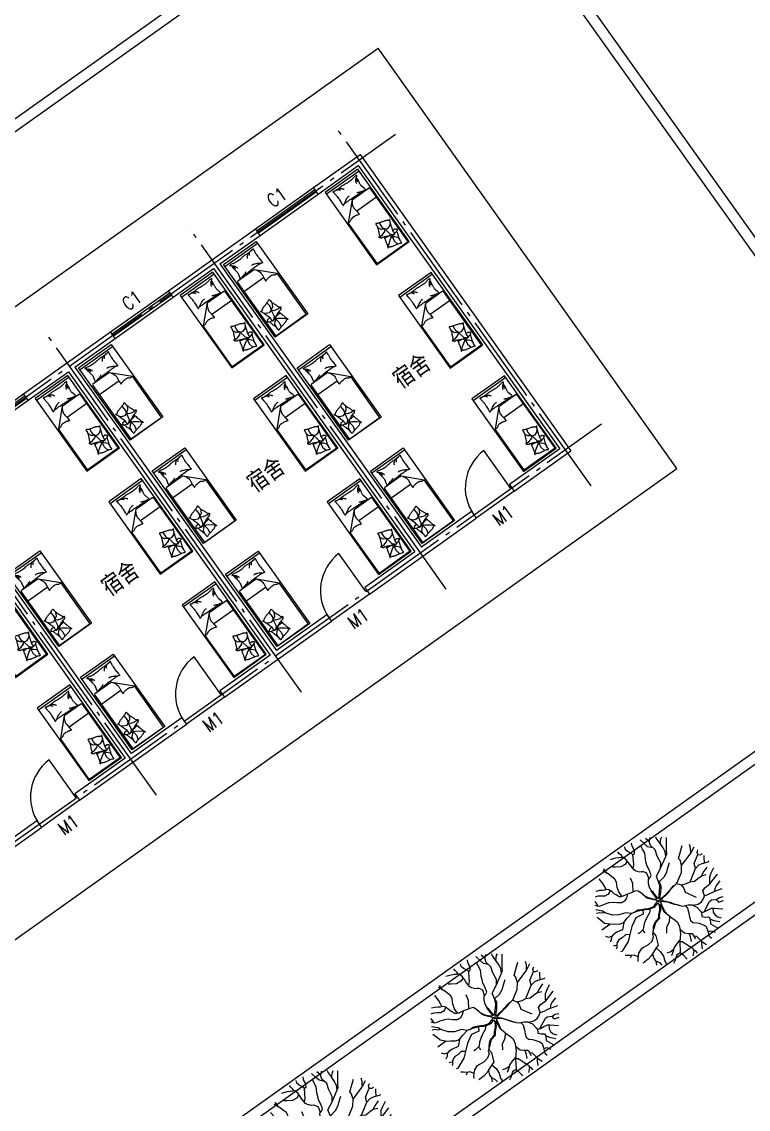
# Model space of a CAD drawing. Extents: x 532522 to 2902776, y -101917278 to 111238625.
# Drawn here: x 2901475.26 to 2901491.6, y 2548743.82 to 2548768.28 of the extents above; entities that cross this region are included whole.
import ezdxf
from ezdxf.enums import TextEntityAlignment as Align

# ---------------------------------------------------------------- set-up
doc = ezdxf.new("R2010")
doc.units = 0
doc.header["$LTSCALE"] = 1000
doc.header["$MEASUREMENT"] = 0
doc.linetypes.add('DOTE', pattern=[2.42, 2, -0.2, 0.02, -0.2])
doc.layers.get('0').update_dxf_attribs({"linetype": 'CONTINUOUS'})
for name, color, linetype in [('1', 7, 'CONTINUOUS'), ('34', 7, 'CONTINUOUS'), ('DOTE', 1, 'DOTE'), ('GROUND', 2, 'CONTINUOUS'), ('WALL', 255, 'CONTINUOUS'), ('WINDOW', 2, 'CONTINUOUS'), ('WINDOW_TEXT', 7, 'CONTINUOUS')]:
    doc.layers.add(name, color=color, linetype=linetype)
doc.styles.add('_HZTCH', font='', dxfattribs={"width": 0.8})
doc.styles.add('_SIMPLEX', font='SIMPLEX.shx', dxfattribs={"width": 0.8})
doc.styles.add('DIM_FONT', font='SIMPLEX.shx', dxfattribs={"width": 0.8})
doc.styles.add('SIMPLEX', font='SIMPLEX.SHX')
doc.styles.get('_HZTCH').set_extended_font_data('SimSun')

# ---------------------------------------------------------------- blocks, each defined once
blk = doc.blocks.new('A$C2C9E3C41')
at = {"color": 8, "linetype": 'Continuous'}
blk.add_circle((1441, 1444), 22.6, dxfattribs=at)
at = {"layer": '34', "color": 95, "linetype": 'Continuous'}
for p, q in [((838, 2634), (757, 2711)), ((968, 2693), (929, 2790)), ((1005, 2615), (968, 2693)), ((1148, 2767), (1129, 2849)), ((1129, 2688), (1148, 2767)), ((1254, 2730), (1213, 2866)), ((1263, 2665), (1254, 2730)), ((1268, 2642), (1356, 2697)), ((1356, 2697), (1362, 2882)), ((1457, 2646), (1531, 2725)), ((1489, 2789), (1477, 2884)), ((1542, 2734), (1489, 2789)), ((1531, 2725), (1619, 2802)), ((1619, 2802), (1635, 2871)), ((1776, 2632), (1798, 2710)), ((1796, 2700), (1854, 2733)), ((1798, 2710), (1812, 2836)), ((1854, 2733), (1940, 2795)), ((2048, 2668), (2076, 2728)), ((2076, 2728), (2085, 2733)), ((663, 2445), (534, 2562)), ((739, 2605), (682, 2667)), ((811, 2560), (739, 2605)), ((811, 2560), (829, 2601)), ((871, 2470), (811, 2560)), ((829, 2601), (838, 2634)), ((923, 2449), (871, 2470)), ((1185, 2449), (923, 2449)), ((1033, 2559), (1005, 2615)), ((1020, 2585), (1093, 2633)), ((1102, 2508), (1033, 2559)), ((1093, 2633), (1129, 2688)), ((1175, 2458), (1102, 2508)), ((1217, 2416), (1175, 2458)), ((1215, 2401), (1300, 2453)), ((1236, 2596), (1268, 2642)), ((1277, 2531), (1236, 2596)), ((1260, 2631), (1263, 2665)), ((1300, 2453), (1277, 2531)), ((1453, 2586), (1457, 2646)), ((1466, 2466), (1453, 2586)), ((1480, 2415), (1466, 2466)), ((1738, 2438), (1813, 2562)), ((1748, 2549), (1776, 2632)), ((1770, 2491), (1748, 2549)), ((1822, 2429), (1914, 2502)), ((2015, 2423), (2025, 2520)), ((2025, 2520), (2029, 2608)), ((2029, 2608), (2076, 2654)), ((2053, 2631), (2048, 2668)), ((2076, 2654), (2179, 2682)), ((2249, 2403), (2260, 2473)), ((2260, 2473), (2293, 2575)), ((2293, 2575), (2298, 2602)), ((570, 2272), (301, 2318)), ((548, 2417), (404, 2442)), ((492, 2224), (428, 2192)), ((552, 2256), (492, 2224)), ((580, 2417), (548, 2417)), ((570, 2272), (552, 2256)), ((701, 2208), (570, 2272)), ((667, 2442), (580, 2417)), ((714, 2403), (663, 2445)), ((781, 2201), (701, 2208)), ((792, 2348), (714, 2403)), ((862, 2288), (781, 2201)), ((861, 2288), (792, 2348)), ((942, 2296), (862, 2288)), ((1012, 2288), (942, 2296)), ((1096, 2250), (1012, 2288)), ((1174, 2152), (1096, 2250)), ((1170, 2254), (1212, 2379)), ((1175, 2139), (1170, 2254)), ((1212, 2379), (1217, 2416)), ((1374, 2157), (1443, 2208)), ((1443, 2208), (1498, 2268)), ((1517, 2332), (1480, 2415)), ((1498, 2268), (1517, 2332)), ((1784, 2359), (1738, 2438)), ((1775, 2375), (1822, 2429)), ((1812, 2281), (1784, 2359)), ((1786, 2148), (1812, 2281)), ((1786, 2148), (1874, 2208)), ((1874, 2208), (2032, 2277)), ((1998, 2262), (2121, 2238)), ((2006, 2326), (2015, 2423)), ((2032, 2277), (2006, 2326)), ((2032, 2277), (2249, 2403)), ((2121, 2238), (2214, 2225)), ((2214, 2225), (2297, 2243)), ((2249, 2403), (2334, 2358)), ((2258, 2234), (2329, 2206)), ((2297, 2243), (2403, 2261)), ((2329, 2206), (2398, 2141)), ((2334, 2358), (2464, 2380)), ((2464, 2380), (2534, 2384)), ((2583, 2182), (2592, 2219)), ((2592, 2219), (2634, 2244)), ((146, 2003), (119, 2015)), ((243, 1902), (146, 2003)), ((335, 2182), (202, 2178)), ((414, 2021), (266, 2040)), ((428, 2192), (335, 2182)), ((492, 2021), (414, 2021)), ((492, 2021), (423, 2100)), ((552, 1989), (492, 2021)), ((677, 1933), (552, 1989)), ((996, 1865), (975, 2137)), ((1216, 2061), (1175, 2139)), ((1295, 1964), (1216, 2061)), ((1263, 2003), (1286, 2079)), ((1286, 2079), (1374, 2157)), ((1309, 1922), (1295, 1964)), ((1654, 1955), (1670, 2025)), ((1670, 2025), (1738, 2115)), ((1738, 2115), (1786, 2148)), ((2407, 1873), (2438, 2001)), ((2438, 2001), (2497, 2105)), ((2497, 2105), (2583, 2182)), ((2638, 1933), (2670, 1997)), ((2666, 2090), (2690, 2165)), ((2670, 1997), (2666, 2090)), ((2670, 2001), (2746, 2058)), ((90, 1771), (46, 1804)), ((100, 1879), (62, 1858)), ((113, 1722), (76, 1684)), ((113, 1722), (90, 1771)), ((205, 1942), (100, 1879)), ((330, 1740), (113, 1722)), ((307, 1851), (243, 1902)), ((416, 1819), (307, 1851)), ((415, 1819), (330, 1740)), ((734, 1854), (415, 1819)), ((733, 1854), (677, 1933)), ((808, 1803), (734, 1854)), ((887, 1717), (808, 1803)), ((911, 1604), (887, 1717)), ((889, 1707), (925, 1783)), ((925, 1783), (996, 1865)), ((1309, 1922), (1330, 1861)), ((1326, 1833), (1320, 1890)), ((1341, 1766), (1326, 1833)), ((1330, 1861), (1350, 1780)), ((1357, 1664), (1341, 1766)), ((1350, 1780), (1365, 1691)), ((1601, 1673), (1626, 1752)), ((1636, 1802), (1608, 1658)), ((1636, 1802), (1654, 1955)), ((1636, 1802), (1751, 1854)), ((1751, 1854), (1893, 1861)), ((1893, 1861), (2002, 1925)), ((2131, 1642), (2172, 1736)), ((2172, 1736), (2333, 1883)), ((2213, 1698), (2324, 1717)), ((2324, 1717), (2430, 1684)), ((2333, 1883), (2407, 1873)), ((2407, 1873), (2562, 1863)), ((2558, 1863), (2638, 1933)), ((2562, 1863), (2614, 1858)), ((2614, 1858), (2713, 1834)), ((2713, 1834), (2845, 1775)), ((58, 1510), (0, 1455)), ((9, 1562), (154, 1567)), ((76, 1684), (19, 1677)), ((146, 1561), (58, 1510)), ((154, 1567), (506, 1510)), ((493, 1506), (411, 1430)), ((506, 1510), (653, 1582)), ((653, 1582), (911, 1604)), ((911, 1604), (1032, 1566)), ((994, 1566), (950, 1592)), ((1057, 1549), (994, 1566)), ((1032, 1566), (1133, 1543)), ((1142, 1528), (1057, 1549)), ((1133, 1543), (1246, 1514)), ((1233, 1505), (1142, 1528)), ((1306, 1478), (1233, 1505)), ((1246, 1514), (1362, 1478)), ((1363, 1458), (1306, 1478)), ((1374, 1576), (1357, 1664)), ((1362, 1478), (1380, 1473)), ((1365, 1691), (1378, 1602)), ((1402, 1496), (1374, 1576)), ((1378, 1602), (1407, 1542)), ((1380, 1473), (1400, 1480)), ((1400, 1480), (1402, 1496)), ((1407, 1542), (1434, 1487)), ((1434, 1487), (1442, 1480)), ((1442, 1480), (1462, 1495)), ((1462, 1495), (1501, 1543)), ((1559, 1593), (1494, 1487)), ((1494, 1487), (1554, 1526)), ((1501, 1543), (1572, 1633)), ((1511, 1478), (1502, 1462)), ((1573, 1522), (1511, 1478)), ((1554, 1526), (1608, 1561)), ((1608, 1658), (1559, 1593)), ((1572, 1633), (1601, 1673)), ((1630, 1554), (1573, 1522)), ((1608, 1561), (1658, 1573)), ((1716, 1574), (1630, 1554)), ((1658, 1573), (1733, 1597)), ((1786, 1615), (1716, 1574)), ((1733, 1597), (1789, 1630)), ((1856, 1600), (1786, 1615)), ((1789, 1630), (1916, 1598)), ((1900, 1585), (1856, 1600)), ((1926, 1587), (1900, 1585)), ((1916, 1598), (2122, 1640)), ((2001, 1594), (1926, 1587)), ((2084, 1632), (2001, 1594)), ((2122, 1640), (2172, 1653)), ((2172, 1653), (2213, 1698)), ((2199, 1435), (2227, 1491)), ((2430, 1684), (2532, 1619)), ((2532, 1619), (2601, 1587)), ((2601, 1587), (2693, 1577)), ((2693, 1577), (2818, 1623)), ((2774, 1607), (2781, 1513)), ((2781, 1513), (2822, 1457)), ((2818, 1623), (2869, 1653)), ((391, 1378), (97, 1315)), ((411, 1430), (391, 1378)), ((718, 1269), (570, 1241)), ((787, 1286), (718, 1269)), ((911, 1286), (787, 1286)), ((1069, 1237), (911, 1286)), ((1069, 1229), (981, 1129)), ((1053, 1211), (1089, 1270)), ((1123, 1290), (1069, 1229)), ((1089, 1270), (1116, 1312)), ((1116, 1312), (1186, 1346)), ((1160, 1312), (1123, 1290)), ((1239, 1345), (1160, 1312)), ((1186, 1346), (1253, 1377)), ((1336, 1381), (1239, 1345)), ((1253, 1377), (1338, 1406)), ((1357, 1241), (1322, 1174)), ((1326, 1206), (1357, 1270)), ((1391, 1401), (1336, 1381)), ((1338, 1406), (1388, 1423)), ((1410, 1359), (1357, 1241)), ((1357, 1270), (1384, 1331)), ((1396, 1445), (1363, 1458)), ((1384, 1331), (1406, 1384)), ((1388, 1423), (1400, 1432)), ((1405, 1397), (1391, 1401)), ((1400, 1432), (1396, 1445)), ((1406, 1384), (1405, 1397)), ((1421, 1369), (1410, 1359)), ((1434, 1362), (1421, 1369)), ((1465, 1287), (1434, 1362)), ((1461, 1405), (1457, 1389)), ((1457, 1389), (1485, 1291)), ((1478, 1411), (1461, 1405)), ((1486, 1206), (1465, 1287)), ((1588, 1391), (1478, 1411)), ((1485, 1291), (1506, 1191)), ((1502, 1462), (1505, 1445)), ((1505, 1445), (1524, 1434)), ((1524, 1434), (1597, 1415)), ((1633, 1367), (1588, 1391)), ((1597, 1415), (1620, 1410)), ((1620, 1410), (1693, 1345)), ((1701, 1304), (1633, 1367)), ((1693, 1345), (1779, 1372)), ((1693, 1345), (1730, 1310)), ((1750, 1234), (1701, 1304)), ((1730, 1310), (1795, 1208)), ((1797, 1170), (1750, 1234)), ((1779, 1372), (1913, 1367)), ((1795, 1208), (1875, 1258)), ((1875, 1258), (2019, 1150)), ((1913, 1367), (2005, 1376)), ((2005, 1376), (2084, 1390)), ((2084, 1390), (2172, 1422)), ((2172, 1422), (2282, 1389)), ((2189, 1417), (2199, 1435)), ((2282, 1389), (2319, 1366)), ((2419, 1205), (2573, 1245)), ((2573, 1245), (2830, 1229)), ((2818, 1463), (2884, 1466)), ((2822, 1457), (2855, 1383)), ((2830, 1229), (2861, 1207)), ((2855, 1383), (2880, 1334)), ((370, 1061), (99, 917)), ((404, 1043), (343, 960)), ((424, 1097), (370, 1061)), ((487, 1102), (404, 1043)), ((487, 1102), (424, 1097)), ((773, 1125), (487, 1102)), ((666, 1070), (570, 932)), ((773, 1125), (666, 1070)), ((981, 1129), (773, 1125)), ((1017, 1009), (939, 926)), ((1068, 1014), (1017, 1009)), ((1128, 1000), (1068, 1014)), ((1110, 1004), (1068, 963)), ((1197, 1041), (1128, 1000)), ((1259, 1089), (1197, 1041)), ((1322, 1174), (1259, 1089)), ((1259, 1089), (1259, 1089)), ((1310, 1158), (1326, 1206)), ((1472, 989), (1466, 917)), ((1487, 1063), (1472, 989)), ((1485, 1050), (1493, 1132)), ((1493, 1132), (1486, 1206)), ((1510, 1149), (1487, 1063)), ((1506, 1191), (1510, 1149)), ((1795, 1208), (1886, 1106)), ((1844, 1111), (1797, 1170)), ((1937, 1060), (1844, 1111)), ((1886, 1106), (1982, 1020)), ((2121, 983), (1982, 1020)), ((1982, 1020), (2027, 902)), ((2019, 1150), (2236, 1162)), ((2245, 961), (2121, 983)), ((2236, 1162), (2419, 1205)), ((2245, 961), (2361, 997)), ((2361, 997), (2402, 1010)), ((2402, 1010), (2508, 927)), ((2419, 1205), (2466, 1126)), ((2466, 1126), (2564, 1093)), ((2564, 1093), (2637, 1047)), ((2637, 1047), (2706, 1042)), ((2706, 1042), (2748, 1051)), ((2748, 1051), (2803, 1083)), ((2766, 1061), (2799, 1028)), ((2799, 1028), (2815, 1001)), ((2803, 1083), (2841, 1089)), ((186, 822), (140, 822)), ((291, 859), (186, 822)), ((274, 826), (223, 725)), ((320, 914), (274, 826)), ((343, 960), (320, 914)), ((468, 826), (431, 683)), ((450, 758), (482, 641)), ((570, 932), (468, 826)), ((818, 784), (763, 733)), ((879, 834), (818, 784)), ((939, 926), (879, 834)), ((1068, 963), (1022, 908)), ((1022, 908), (1022, 862)), ((1022, 862), (1026, 820)), ((1026, 820), (1045, 783)), ((1045, 783), (1068, 751)), ((1068, 751), (1091, 663)), ((1372, 734), (1290, 628)), ((1537, 826), (1372, 734)), ((1466, 917), (1465, 906)), ((1465, 906), (1502, 856)), ((1502, 856), (1562, 805)), ((1562, 805), (1603, 768)), ((1603, 768), (1635, 740)), ((1635, 740), (1686, 703)), ((1642, 736), (1728, 758)), ((1728, 758), (1802, 754)), ((1802, 754), (1871, 717)), ((2027, 902), (2144, 783)), ((2144, 783), (2213, 662)), ((2312, 901), (2245, 961)), ((2365, 796), (2312, 901)), ((2424, 700), (2365, 796)), ((2508, 927), (2596, 881)), ((2596, 881), (2651, 867)), ((2634, 871), (2697, 821)), ((2651, 867), (2716, 895)), ((2697, 821), (2706, 748)), ((2716, 895), (2778, 899)), ((223, 725), (206, 700)), ((310, 608), (277, 593)), ((362, 614), (310, 608)), ((362, 614), (340, 512)), ((431, 683), (362, 614)), ((458, 549), (425, 419)), ((482, 641), (458, 549)), ((583, 563), (537, 498)), ((643, 655), (583, 563)), ((689, 687), (643, 655)), ((763, 733), (689, 687)), ((915, 506), (795, 433)), ((985, 553), (915, 506)), ((1074, 584), (985, 553)), ((1058, 543), (1030, 483)), ((1086, 617), (1058, 543)), ((1091, 663), (1086, 617)), ((1686, 542), (1612, 463)), ((1686, 703), (1728, 671)), ((1723, 615), (1686, 542)), ((1743, 653), (1723, 615)), ((1728, 671), (1755, 638)), ((1755, 638), (1778, 601)), ((1778, 601), (1774, 518)), ((1774, 518), (1774, 477)), ((1871, 717), (1926, 615)), ((1926, 615), (1958, 527)), ((1958, 527), (2009, 458)), ((2213, 662), (2243, 485)), ((2443, 508), (2421, 382)), ((2424, 700), (2462, 590)), ((2618, 606), (2424, 700)), ((2462, 590), (2443, 508)), ((634, 327), (580, 286)), ((694, 419), (634, 327)), ((754, 452), (694, 419)), ((795, 433), (754, 452)), ((790, 294), (777, 230)), ((797, 434), (786, 382)), ((786, 382), (790, 294)), ((960, 252), (934, 211)), ((966, 354), (948, 271)), ((948, 271), (975, 230)), ((1003, 433), (966, 354)), ((982, 388), (1072, 382)), ((1030, 483), (1003, 433)), ((1072, 382), (1165, 321)), ((1165, 321), (1229, 215)), ((1455, 247), (1441, 164)), ((1469, 330), (1455, 247)), ((1515, 390), (1469, 330)), ((1612, 463), (1515, 390)), ((1774, 269), (1732, 209)), ((1755, 412), (1746, 366)), ((1746, 366), (1750, 325)), ((1747, 356), (1806, 357)), ((1750, 325), (1765, 278)), ((1774, 477), (1755, 412)), ((1765, 278), (1801, 241)), ((1806, 357), (1852, 348)), ((1852, 348), (1912, 310)), ((1912, 310), (1954, 232)), ((2009, 458), (2088, 384)), ((2088, 384), (2147, 333)), ((2147, 333), (2185, 296)), ((2188, 280), (2157, 244)), ((2185, 296), (2200, 215)), ((2243, 485), (2235, 418)), ((2235, 418), (2286, 272)), ((2243, 485), (2281, 443)), ((2281, 443), (2305, 374)), ((2305, 374), (2348, 320)), ((777, 230), (726, 190)), ((920, 151), (899, 106)), ((934, 211), (920, 151)), ((975, 230), (1007, 183)), ((1007, 183), (1049, 123)), ((1049, 123), (1137, 33)), ((1229, 215), (1260, 156)), ((1439, 114), (1381, 1)), ((1441, 164), (1433, 0)), ((1681, 136), (1630, 12)), ((1732, 209), (1681, 136)), ((1801, 241), (1825, 200)), ((1825, 200), (1861, 145)), ((1861, 145), (1918, 80)), ((1954, 232), (1990, 172)), ((1990, 172), (2039, 129)), ((2157, 244), (2126, 173))]:
    blk.add_line(p, q, dxfattribs=at)
blk = doc.blocks.new('_WBLK')
for p, q in [((-0.5, 0.5), (0.5, 0.5)), ((0.5, 0.167), (-0.5, 0.167)), ((0.5, -0.167), (-0.5, -0.167)), ((-0.5, -0.5), (0.5, -0.5))]:
    blk.add_line(p, q)
at = {"layer": 'WINDOW_TEXT', "style": 'SIMPLEX', "flags": 9}
blk.add_attdef('A', text='', height=1, dxfattribs=at).set_placement((0, 1.5), align=Align.MIDDLE)
blk = doc.blocks.new('M_A2ZXL')
blk.add_line((-0.472, 0), (-0.472, -1))
blk.add_arc((-0.5, 0), 1, 271.6231, 0)
blk = doc.blocks.new('A$C59C46EA3')
at = {"color": 8}
for p, q in [((0, 1948), (900, 1948)), ((26, 1491), (26, 32)), ((503, 1511), (46, 1511)), ((503, 1511), (872, 1142)), ((46, 1239), (564, 1239)), ((872, 32), (872, 1142)), ((146, 544), (100, 591)), ((211, 522), (146, 544)), ((278, 541), (211, 522)), ((278, 541), (251, 394)), ((278, 541), (305, 593)), ((278, 541), (357, 590)), ((317, 502), (278, 541)), ((299, 727), (295, 730)), ((307, 648), (299, 727)), ((305, 593), (307, 648)), ((412, 473), (317, 502)), ((357, 590), (393, 663)), ((393, 663), (392, 682)), ((163, 336), (89, 351)), ((196, 282), (154, 234)), ((249, 318), (175, 333)), ((249, 318), (196, 282)), ((219, 357), (211, 348)), ((251, 394), (219, 357)), ((249, 318), (286, 361)), ((249, 318), (266, 213)), ((292, 300), (249, 318)), ((286, 361), (333, 372)), ((391, 231), (292, 300)), ((333, 372), (405, 382)), ((495, 477), (412, 473)), ((46, 12), (852, 12)), ((154, 234), (147, 159)), ((266, 213), (243, 108)), ((469, 161), (391, 231))]:
    blk.add_line(p, q, dxfattribs=at)
blk.add_lwpolyline([(0, 0), (0, 2000), (900, 2000), (900, 0)], close=True, dxfattribs=at)
for points in [[(135, 1866, -0.263368), (107, 1885, -0.494818), (116, 1904, -0.049225), (134, 1906, -0.036831), (158, 1904, -0.031893), (196, 1896, 0.035782), (230, 1889, 0.032941), (319, 1883, 0.026564), (430, 1889, 0.017905), (468, 1894, -0.033397), (488, 1896, -0.03204), (525, 1896, 0.018442), (590, 1893, 0.010837), (654, 1893, 0.014624), (702, 1896, 0.111249), (725, 1904, -0.153708), (742, 1908, -0.076444), (749, 1906, -0.215512), (751, 1904, -0.585858), (748, 1901, 0.363489), (744, 1898, 0.191716), (743, 1887, -0.129675), (745, 1870, -0.01735), (742, 1853, 0.019326), (740, 1838, 0.018818), (733, 1770, 0.021828), (732, 1711, 0.006204), (734, 1677, 0.001963), (740, 1570, 0.028341), (744, 1534, -0.117014), (744, 1525, -0.36606), (742, 1524, -0.03973), (728, 1527, -0.048309), (715, 1532, 0.062981), (704, 1536, 0.04058), (681, 1539, 0.014345), (614, 1542, 0.005484), (488, 1541, 0.007153), (392, 1538, 0.008762), (350, 1535, -0.008153), (304, 1532, -0.06251), (247, 1537, 0.078669), (201, 1539, 0.047825), (179, 1534, -0.034494), (148, 1527, -0.023571), (123, 1524, -0.510228), (122, 1525), (129, 1555), (150, 1637, 0.073041), (152, 1657, 0.023305), (146, 1718, 0.018299), (142, 1741, -0.01097), (135, 1779, -0.042281), (132, 1813, -0.027201), (135, 1867)], [(133, 1850, -0.05369), (148, 1837, -0.070312), (156, 1825, -0.015448), (159, 1817, -0.013244), (163, 1806, -0.082127), (166, 1788, -0.064164), (163, 1765)], [(135, 1866, -0.077379), (170, 1841, -0.077379), (195, 1806, -0.047525), (205, 1782, -0.047525), (210, 1756)], [(609, 1893, 0.027842), (585, 1882, 0.048685), (573, 1874, 0.023666), (545, 1850, 0.031223), (526, 1829, 0.046801), (521, 1821, 0.023191), (513, 1804)], [(691, 1898, 0.088153), (656, 1895, 0.088153), (625, 1880, 0.077547), (604, 1858, 0.077547), (590, 1831)], [(225, 1540, 0.009729), (253, 1549, 0.009729), (280, 1559, 0.007971), (301, 1568, 0.007971), (323, 1577)], [(695, 1538, 0.016108), (656, 1564, 0.024599), (629, 1579, 0.009477), (580, 1603, 0.015937), (550, 1615, 0.072521), (534, 1619, 0.033339), (498, 1619)], [(503, 1511, -0.085272), (566, 1401, -0.124044), (575, 1314), (562, 1218), (563, 1146)], [(563, 1146, -0.027362), (602, 1162, -0.040834), (629, 1170, -0.038441), (717, 1179, -0.076528), (761, 1174, -0.103649), (788, 1160, 0.093398), (818, 1143, 0.072727), (841, 1139, 0.052315), (872, 1142)], [(400, 419, 0.025626), (402, 409, 0.0108), (426, 303, 0.00456), (445, 231, 0.01125), (454, 203, 0.069394), (462, 187, -0.079756), (468, 173, -0.106399), (469, 161, -0.328642), (466, 158, -0.299547), (461, 160, 0.189917), (454, 165, 0.033518), (446, 167, 0.075627), (442, 167, 0.053489), (436, 165, 0.017838), (418, 157, 0.038394), (397, 145, -0.059529), (384, 138, -0.035943), (362, 131, -0.011245), (291, 116, -0.006203), (259, 111, 0.010783), (241, 107, 0.019485), (230, 105, 0.005062), (188, 92, 0.101392), (167, 81, -0.223768), (156, 78, -0.25558), (153, 80, -0.081563), (150, 93, -0.071805), (151, 107, 0.069985), (152, 121, 0.03546), (145, 169, 0.029432), (130, 226, 0.001554), (121, 254, -0.00152), (112, 282, -0.004735), (102, 311, 0.00382), (91, 347, 0.296001), (66, 366, -0.649774), (61, 384, -0.02319), (65, 387, 0.0288), (68, 390, 0.005727), (73, 395, -0.004358), (80, 401, -0.027528), (94, 414, -0.046214), (104, 420, -0.194121), (117, 421, 0.133719), (137, 420, 0.005779), (155, 425, 0.008882)]]:
    blk.add_lwpolyline(points, format="xyb", dxfattribs=at)
blk.add_lwpolyline([(345, 749, 0.101392), (366, 762, -0.223768), (377, 766, -0.25558), (380, 764, -0.081563), (384, 751, -0.071805), (384, 737, 0.069985), (384, 723, 0.03546), (394, 676, 0.029432), (414, 620, 0.001554), (425, 593, -0.00152), (437, 566, -0.004735), (448, 538, 0.00382), (462, 503, 0.296001), (488, 485, -0.649774), (495, 468, -0.02319), (491, 464, 0.0288), (488, 461, 0.005727), (484, 456, -0.004358), (478, 449, -0.027528), (464, 436, -0.046214), (455, 429, -0.194121), (442, 427, 0.133719), (422, 426, 0.011505), (387, 414, 0.008882), (343, 396, 0.012426), (286, 371, -0.033612), (264, 363), (218, 348), (182, 337, 0.224341), (170, 326, -0.722772), (163, 327, -0.103513), (163, 330, 0.053465), (163, 336, 0.030109), (161, 354, -0.031436), (159, 372, -0.05324), (160, 384, 0.05518), (161, 396, 0.056271), (157, 417, 0.0108), (124, 520, 0.00456), (100, 591, 0.01125), (89, 619, 0.069394), (80, 634, -0.079756), (73, 647, -0.106399), (71, 659, -0.328642), (74, 662, -0.299547), (79, 660, 0.189917), (86, 656, 0.033518), (94, 655, 0.075627), (98, 655, 0.053489), (104, 657, 0.017838), (122, 667, 0.038394), (141, 681, -0.059529), (154, 689, -0.035943), (175, 697, -0.011245), (245, 717, -0.006203), (276, 725, 0.010783), (295, 730, 0.019485), (305, 734, 0.005062)], format="xyb", close=True, dxfattribs=at)
for centre, start, end in [((46, 1491), 90, 180), ((46, 1259), 180, 270), ((46, 32), 180, 270), ((852, 32), 270, 0)]:
    blk.add_arc(centre, 20, start, end, dxfattribs=at)
at = {"color": 8, "style": 'DIM_FONT', "width": 0.8, "flags": 9}
for tag in ['XSIZE', 'YSIZE']:
    blk.add_attdef(tag, (0, 2000), '', height=0.5, dxfattribs=at)
blk = doc.blocks.new('A$C58AE5D4F')
at = {"color": 2}
for p, q in [((0, 11600), (48100, 11600)), ((48100, 0), (48100, 11600)), ((0, 0), (48100, 0))]:
    blk.add_line(p, q, dxfattribs=at)
at = {"layer": 'DOTE'}
for p, q in [((34300, 800), (34300, 10800)), ((38300, 800), (38300, 10800)), ((42300, 800), (42300, 10800)), ((46300, 800), (46300, 10800)), ((800, 9800), (47300, 9800)), ((800, 1800), (47300, 1800))]:
    blk.add_line(p, q, dxfattribs=at)
at = {"layer": 'GROUND'}
for p, q in [((32825, 1710), (31775, 1710)), ((36825, 1710), (35775, 1710)), ((40825, 1710), (39775, 1710)), ((44825, 1710), (43775, 1710))]:
    blk.add_line(p, q, dxfattribs=at)
at = {"layer": 'WALL'}
for p, q in [((37100, 9890), (39500, 9890)), ((37100, 9710), (37100, 9890)), ((39500, 9710), (39500, 9890)), ((41100, 9890), (43500, 9890)), ((41100, 9710), (41100, 9890)), ((43500, 9710), (43500, 9890)), ((45100, 9890), (46390, 9890)), ((45100, 9710), (45100, 9890)), ((46390, 9890), (46390, 1710)), ((34210, 9710), (34210, 1890)), ((34390, 1890), (34390, 9710)), ((37100, 9710), (38210, 9710)), ((38210, 9710), (38210, 1890)), ((38390, 9710), (38390, 1890)), ((38390, 9710), (39500, 9710)), ((41100, 9710), (42210, 9710)), ((42210, 9710), (42210, 1890)), ((42390, 9710), (42390, 1890)), ((42390, 9710), (43500, 9710)), ((45100, 9710), (46210, 9710)), ((46210, 9710), (46210, 1890)), ((31775, 1890), (30390, 1890)), ((31775, 1890), (31775, 1710)), ((34210, 1890), (32825, 1890)), ((32825, 1890), (32825, 1710)), ((35775, 1890), (34390, 1890)), ((35775, 1890), (35775, 1710)), ((38210, 1890), (36825, 1890)), ((36825, 1890), (36825, 1710)), ((39775, 1890), (38390, 1890)), ((39775, 1890), (39775, 1710)), ((42210, 1890), (40825, 1890)), ((40825, 1890), (40825, 1710)), ((43775, 1890), (42390, 1890)), ((43775, 1890), (43775, 1710)), ((46210, 1890), (44825, 1890)), ((44825, 1890), (44825, 1710)), ((28825, 1710), (31775, 1710)), ((32825, 1710), (35775, 1710)), ((36825, 1710), (39775, 1710)), ((40825, 1710), (43775, 1710)), ((44825, 1710), (46390, 1710))]:
    blk.add_line(p, q, dxfattribs=at)
at = {"xscale": -1}
for p in [(38151.1, 7650.5), (42151.1, 7650.5), (46151.1, 7650.5), (34151.1, 4800.5), (38151.1, 4800.5), (42151.1, 4800.5), (46151.1, 4800.5), (34151.1, 1950.5), (38151.1, 1950.5), (42151.1, 1950.5), (46151.1, 1950.5)]:
    blk.add_blockref('A$C59C46EA3', p, dxfattribs=at)
for p in [(38448.9, 7650.5), (42448.9, 7650.5), (34448.9, 4800.5), (38448.9, 4800.5), (42448.9, 4800.5), (34448.9, 1950.5), (38448.9, 1950.5), (42448.9, 1950.5)]:
    blk.add_blockref('A$C59C46EA3', p)
at = {"layer": 'WINDOW'}
ref = blk.add_blockref('_WBLK', (36300, 9800), dxfattribs=dict(at, xscale=1600, yscale=180.0000000000009, zscale=1600))
ref.add_attrib('A', 'C1', dxfattribs={"layer": 'WINDOW_TEXT', "height": 300, "style": '_SIMPLEX', "width": 0.8, "flags": 8}).set_placement((36300, 10190), align=Align.MIDDLE)
ref = blk.add_blockref('_WBLK', (40300, 9800), dxfattribs=dict(at, xscale=1600, yscale=180, zscale=1600))
ref.add_attrib('A', 'C1', dxfattribs={"layer": 'WINDOW_TEXT', "height": 300, "style": '_SIMPLEX', "width": 0.8, "flags": 8}).set_placement((40300, 10190), align=Align.MIDDLE)
ref = blk.add_blockref('_WBLK', (44300, 9800), dxfattribs=dict(at, xscale=1600, yscale=180, zscale=1600))
ref.add_attrib('A', 'C1', dxfattribs={"layer": 'WINDOW_TEXT', "height": 300, "style": '_SIMPLEX', "width": 0.8, "flags": 8}).set_placement((44300, 10190), align=Align.MIDDLE)
ref = blk.add_blockref('M_A2ZXL', (32300, 1800), dxfattribs=dict(at, xscale=-1050, yscale=-1050, zscale=1050))
ref.add_attrib('A', 'M1', dxfattribs={"layer": 'WINDOW_TEXT', "height": 300, "style": '_SIMPLEX', "width": 0.8, "flags": 8}).set_placement((32300, 1410), align=Align.MIDDLE)
ref = blk.add_blockref('M_A2ZXL', (36300, 1800), dxfattribs=dict(at, xscale=-1050, yscale=-1050, zscale=1050))
ref.add_attrib('A', 'M1', dxfattribs={"layer": 'WINDOW_TEXT', "height": 300, "style": '_SIMPLEX', "width": 0.8, "flags": 8}).set_placement((36300, 1410), align=Align.MIDDLE)
ref = blk.add_blockref('M_A2ZXL', (40300, 1800), dxfattribs=dict(at, xscale=-1050, yscale=-1050, zscale=1050))
ref.add_attrib('A', 'M1', dxfattribs={"layer": 'WINDOW_TEXT', "height": 300, "style": '_SIMPLEX', "width": 0.8, "flags": 8}).set_placement((40300, 1410), align=Align.MIDDLE)
ref = blk.add_blockref('M_A2ZXL', (44300, 1800), dxfattribs=dict(at, xscale=-1050, yscale=-1050, zscale=1050))
ref.add_attrib('A', 'M1', dxfattribs={"layer": 'WINDOW_TEXT', "height": 300, "style": '_SIMPLEX', "width": 0.8, "flags": 8}).set_placement((44300, 1410), align=Align.MIDDLE)
at = {"style": '_HZTCH', "width": 0.8}
for p in [(36026, 5056.1), (40047.9, 5056.1), (44073.9, 5056.1)]:
    blk.add_text('宿舍', height=400, dxfattribs=at).set_placement(p)

msp = doc.modelspace()

# ---------------------------------------------------------------- linework, layer by layer
at = {"layer": '1', "linetype": 'Continuous'}
for p, q in [((2901484.896, 2548773.056), (2901438.466, 2548740.026)), ((2901484.896, 2548773.056), (2901497.348, 2548755.553)), ((2901484.84, 2548772.721), (2901438.801, 2548739.969)), ((2901484.84, 2548772.721), (2901497.013, 2548755.609)), ((2901503.574, 2548756.89), (2901457.087, 2548723.819)), ((2901503.719, 2548756.698), (2901457.227, 2548723.624)), ((2901497.013, 2548755.609), (2901455.488, 2548726.068)), ((2901497.348, 2548755.553), (2901455.627, 2548725.873))]:
    msp.add_line(p, q, dxfattribs=at)
at = {"layer": '1', "color": 1, "linetype": 'Continuous', "extrusion": (0.000184419, -0.049437, 0.998777), "const_width": 1, "elevation": -125468.162}
msp.add_lwpolyline([(2910858.575, 2534869.4), (2911057.13, 2534588.184)], dxfattribs=at)

# ---------------------------------------------------------------- block references
at = {"layer": '1', "linetype": 'Continuous', "xscale": 0.001, "yscale": 0.001, "zscale": 0.001, "rotation": 35.42786453361875}
msp.add_blockref('A$C58AE5D4F', (2901450.803, 2548730.344), dxfattribs=at)
at = {"layer": '34', "color": 95, "linetype": 'Continuous', "xscale": 0.001, "yscale": 0.001, "zscale": 0.001, "rotation": 242.2035962143126}
for p in [(2901488.995, 2548750.448), (2901485.3, 2548747.821), (2901481.605, 2548745.195)]:
    msp.add_blockref('A$C2C9E3C41', p, dxfattribs=at)

doc.saveas('drawing.dxf')
